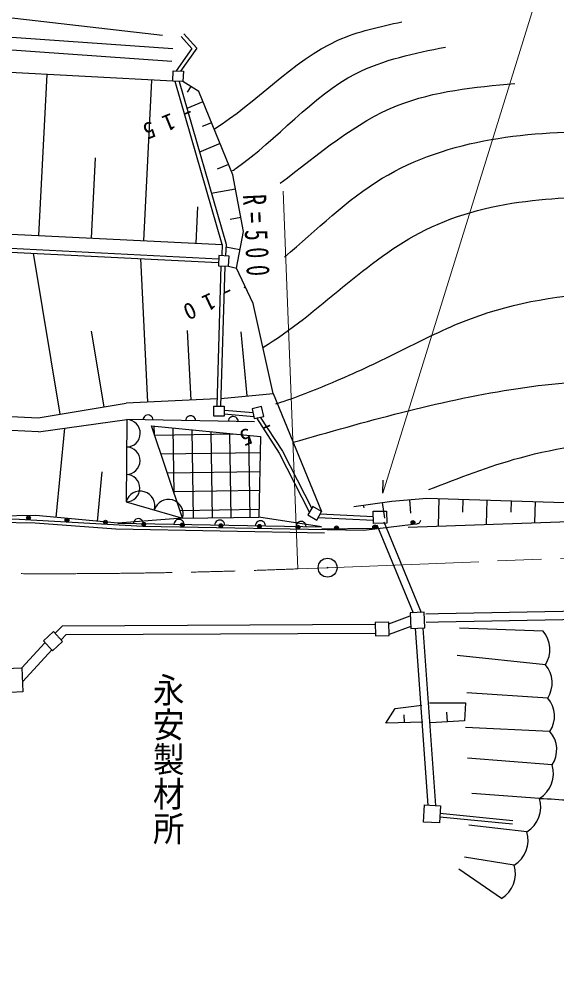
# Model space of a CAD drawing. Units: millimetres, scale not verified. Extents: x 40000 to 680000, y 20000 to 380000.
# Drawn here: x 440290 to 482954, y 265512 to 341826 of the extents above; entities that cross this region are included whole.
import ezdxf
from ezdxf.enums import TextEntityAlignment as Align

# ---------------------------------------------------------------- set-up
doc = ezdxf.new("R2010")
doc.units = ezdxf.units.MM
doc.header["$LTSCALE"] = 1000
doc.linetypes.add('CHAIN', pattern=[18.5, 12, -1.5, 3.5, -1.5])
for name, color, linetype, lineweight in [('M-BGD', 7, 'Continuous', 25), ('M-BMK', 2, 'CHAIN', 13), ('M-BMK-SRVR', 3, 'Continuous', 25), ('M-STR-HTXT', 7, 'Continuous', 13)]:
    doc.layers.add(name, color=color, linetype=linetype, lineweight=lineweight)
doc.layers.add('M-BMK-HTXT', color=7, linetype='Continuous')
doc.styles.add('@ＭＳ ゴシック', font='')
doc.styles.add('ＭＳ ゴシック', font='')
doc.styles.get('@ＭＳ ゴシック').set_extended_font_data('@MS Gothic')
doc.styles.get('ＭＳ ゴシック').set_extended_font_data('MS Gothic')

msp = doc.modelspace()

# ---------------------------------------------------------------- hatches: boundary and pattern name
at = {"layer": 'M-BGD'}
h = msp.add_hatch(dxfattribs=at)
h.set_pattern_fill('USER', color=256, style=0, pattern_type=2)
h.set_pattern_definition([(180.866, (439448, 280139), (22.676, -1499.83), []), (90.866, (439448, 280139), (-1499.83, -22.676), [])])
h.paths.add_polyline_path([(450796, 309547), (459440, 308698), (459311, 302315), (453259, 302223)])

# ---------------------------------------------------------------- linework, layer by layer
for p, q in [((451658, 340533), (423331, 343799)), ((452476, 339467), (419491, 341815)), ((452405, 338470), (419420, 340818)), ((452477, 336902), (419004, 338691)), ((441858, 324663), (442496, 337436)), ((450172, 324248), (450809, 336991)), ((456408, 323937), (452656, 336896)), ((452972, 336885), (456710, 323973)), ((454536, 336087), (453286, 336874)), ((453911, 336480), (453629, 336032)), ((457249, 329477), (454536, 336087)), ((454875, 335261), (453592, 334734)), ((455553, 333609), (454821, 333308)), ((456231, 331956), (454587, 331281)), ((446015, 324456), (446334, 330835)), ((456910, 330304), (455997, 329929)), ((458092, 324967), (457249, 329477)), ((457460, 328350), (455536, 327990)), ((454329, 324041), (454474, 326939)), ((414837, 326013), (456408, 323937)), ((457881, 326094), (457028, 325935)), ((414879, 324601), (456092, 322510)), ((414894, 324901), (456107, 322810)), ((457531, 322082), (458092, 324967)), ((456408, 323937), (456371, 323090)), ((456710, 323973), (456671, 323078)), ((457812, 323524), (456700, 323740)), ((443540, 310473), (441411, 323255)), ((450490, 311428), (449933, 322823)), ((456303, 322242), (455970, 311133)), ((456603, 322233), (456270, 311124)), ((456909, 322227), (457531, 322082)), ((458847, 319272), (457531, 322082)), ((458143, 320524), (458184, 320551)), ((460449, 312112), (458847, 319272)), ((447028, 311054), (446028, 317063)), ((453925, 311596), (453655, 317122)), ((458369, 311925), (457912, 317012)), ((405078, 312061), (441795, 310183)), ((455987, 311697), (448773, 311344)), ((456289, 311738), (460449, 312112)), ((460449, 312112), (464285, 302748)), ((441819, 309074), (405772, 310851)), ((441795, 310183), (448773, 311344)), ((456583, 310798), (458846, 310604)), ((441819, 309074), (448820, 310048)), ((458964, 309864), (448820, 310048)), ((456557, 310499), (458913, 310297)), ((443229, 302283), (443902, 309364)), ((453259, 302223), (450796, 309547)), ((450796, 309547), (459440, 308698)), ((459440, 308698), (459311, 302315)), ((446495, 301973), (446868, 305901)), ((469146, 304214), (469175, 305252)), ((473598, 303777), (473532, 301606)), ((467598, 303252), (467628, 303044)), ((469107, 303473), (469290, 302221)), ((471253, 303695), (471340, 302614)), ((475507, 303719), (475475, 302696)), ((477415, 303660), (477356, 301741)), ((479324, 303602), (479296, 302705)), ((481232, 303543), (481181, 301875)), ((441596, 302438), (436557, 302365)), ((448128, 301818), (441596, 302438)), ((453259, 302223), (448128, 301818)), ((453259, 302223), (459311, 302315)), ((464272, 301539), (459311, 302315)), ((464009, 302273), (468395, 302060)), ((464179, 302565), (468410, 302360)), ((441544, 301823), (436770, 301903)), ((447963, 301348), (441544, 301823)), ((448128, 301818), (464272, 301539)), ((468661, 301695), (471552, 294726)), ((469215, 301925), (472190, 294753)), ((471146, 301523), (485620, 302030)), ((471555, 301741), (471853, 301777)), ((464528, 301048), (447963, 301348)), ((468395, 301395), (464296, 301364)), ((469637, 293839), (471330, 294469)), ((471365, 293628), (469650, 292990)), ((472734, 279461), (471731, 293459)), ((472329, 293510), (473337, 279427)), ((481871, 293250), (475222, 293506)), ((442316, 292343), (440492, 290360)), ((442904, 291802), (440547, 289238)), ((482052, 290597), (475051, 291316)), ((482233, 287944), (475804, 288372)), ((469389, 285957), (470122, 287130)), ((470122, 287130), (472250, 287391)), ((472842, 287563), (475722, 287581)), ((475722, 287581), (475633, 286148)), ((470857, 286002), (470839, 286609)), ((474281, 286072), (474239, 286821)), ((472326, 286047), (469389, 285957)), ((475633, 286148), (472929, 285995)), ((482414, 285291), (475701, 285601)), ((482594, 282638), (475872, 283171)), ((481590, 279987), (476215, 280365)), ((473682, 278804), (479464, 278244)), ((479444, 277945), (473665, 278505)), ((480585, 277336), (475975, 277866)), ((479581, 274684), (475633, 275334)), ((478577, 272033), (475188, 274376))]:
    msp.add_line(p, q, dxfattribs=at)
for points in [[(453143, 340453), (454000, 339509), (452737, 337719)], [(453365, 340655), (454384, 339533), (453095, 337706)], [(448820, 310048), (448765, 303527), (453259, 302223)], [(459112, 310178), (460932, 307396), (463325, 302681)], [(459425, 310247), (461192, 307547), (463505, 302990)], [(392168, 304492), (424115, 302312), (440280, 302142), (450099, 301596), (467639, 301270), (471555, 301741)], [(466843, 303142), (469862, 303583), (472644, 303806), (493637, 303164)], [(472121, 302061), (472125, 302021), (472113, 301959), (472089, 301906), (472045, 301850), (471999, 301815), (471932, 301786), (471853, 301777)], [(472568, 294634), (473559, 294660), (497499, 295114), (507564, 295833), (512528, 296141), (521086, 296141), (525365, 296004), (530056, 295559), (534575, 295012), (538238, 294190), (542654, 292958), (548302, 291178), (554161, 288939)], [(553911, 288286), (548072, 290516), (542454, 292287), (538067, 293511), (534456, 294321), (529981, 294863), (525321, 295305), (521075, 295441), (512550, 295441), (507614, 295135), (497531, 294415), (473577, 293960), (472586, 293934)], [(468548, 293780), (443701, 293663), (443140, 293102)], [(468552, 293080), (443993, 292965), (443636, 292607)]]:
    msp.add_lwpolyline(points, dxfattribs=at)
for points in [[(452506, 337727), (453315, 337699), (453286, 336874), (452477, 336902)], [(456909, 322227), (456946, 323033), (456138, 323071), (456100, 322265)], [(455724, 310332), (455732, 311129), (456559, 311121), (456551, 310323)], [(459526, 311078), (458778, 310913), (458947, 310142), (459695, 310306)], [(463897, 302079), (464285, 302748), (463597, 303148), (463208, 302479)], [(468402, 301797), (468378, 302770), (469450, 302796), (469474, 301823)], [(472422, 294762), (471320, 294717), (471371, 293476), (472474, 293522)], [(469651, 292907), (469635, 293973), (468553, 293957), (468569, 292891)], [(442206, 292490), (443007, 293230), (443729, 292448), (442928, 291709)], [(438501, 290263), (440492, 290360), (440586, 288438), (438595, 288341)], [(472447, 279477), (473716, 279405), (473639, 278034), (472370, 278106)]]:
    msp.add_lwpolyline(points, close=True, dxfattribs=at)
for centre, radius in [((441028, 302251), 150), ((441028, 302251), 90), ((441028, 302251), 30), ((444081, 302081), 150), ((444081, 302081), 90), ((444081, 302081), 30), ((447135, 301911), 150), ((447135, 301911), 90), ((447135, 301911), 30), ((450183, 301744), 150), ((450183, 301744), 90), ((450183, 301744), 30), ((453240, 301687), 150), ((453240, 301687), 90), ((453240, 301687), 30), ((456298, 301631), 150), ((456298, 301631), 90), ((456298, 301631), 30), ((459355, 301574), 150), ((459355, 301574), 90), ((459355, 301574), 30), ((462413, 301517), 150), ((462413, 301517), 90), ((462413, 301517), 30), ((465470, 301461), 150), ((465470, 301461), 90), ((465470, 301461), 30), ((468501, 301525), 150), ((468501, 301525), 90), ((468501, 301525), 30), ((471537, 301890), 150), ((471537, 301890), 90), ((471537, 301890), 30)]:
    msp.add_circle(centre, radius, dxfattribs=at)
for centre, radius, start, end in [((448811, 308961), 1087, 269.51695, 89.51695), ((450511, 310017), 400, 358.95947, 178.95947), ((453892, 309956), 400, 358.95947, 178.95947), ((457273, 309895), 400, 358.95947, 178.95947), ((448793, 306788), 1087, 269.51695, 89.51695), ((448774, 304614), 1087, 269.51695, 89.51695), ((449889, 303201), 1170, 343.81471, 163.81471), ((452135, 302549), 1170, 343.81471, 163.81471), ((449742, 301790), 400, 359.0104, 179.0104), ((452971, 301734), 400, 359.0104, 179.0104), ((456200, 301678), 400, 359.0104, 179.0104), ((459429, 301622), 400, 359.0104, 179.0104), ((462657, 301567), 400, 359.0104, 179.0104), ((480193, 291803), 2216, 327.02966, 40.76947), ((480374, 289150), 2216, 327.02966, 40.76947), ((480554, 286497), 2216, 327.02966, 40.76947), ((480735, 283844), 2216, 327.02966, 40.76947), ((480325, 281982), 2362, 302.37943, 16.11922), ((479320, 279331), 2362, 302.37943, 16.11922), ((478316, 276680), 2362, 302.37943, 16.11922), ((477311, 274029), 2362, 302.37943, 16.11922)]:
    msp.add_arc(centre, radius, start, end, dxfattribs=at)
for points, knots in [([(455777, 333132), (459056, 335121), (461942, 338525), (465584, 340155), (467178, 340868), (468917, 341241), (470656, 341615)], [0, 0, 0, 0, 1, 1, 1, 2, 2, 2, 2]), ([(457219, 329810), (457318, 329876), (457417, 329942), (457515, 330010), (460758, 332253), (463491, 335707), (467037, 337521), (469195, 338625), (471655, 339121), (474115, 339617)], [0, 0, 0, 0, 1, 1, 1, 2, 2, 2, 3, 3, 3, 3]), ([(460998, 328811), (464054, 331113), (466951, 333649), (470360, 335001), (473210, 336131), (476417, 336434), (479624, 336738)], [0, 0, 0, 0, 1, 1, 1, 2, 2, 2, 2]), ([(461345, 322955), (463878, 325097), (466285, 327496), (469090, 329199), (474347, 332357), (480869, 333014), (487140, 332885), (491859, 332861), (496472, 332318), (500938, 331184), (507360, 329477), (513398, 326718), (519643, 324568), (526504, 322207), (533615, 320582), (540717, 318993), (547987, 317366), (555247, 315777), (562507, 314187)], [0, 0, 0, 0, 1, 1, 1, 2, 2, 2, 3, 3, 3, 4, 4, 4, 5, 5, 5, 6, 6, 6, 6]), ([(459631, 315766), (464059, 318473), (467780, 322736), (472527, 325109), (475166, 326416), (478090, 327126), (481032, 327434), (486449, 328087), (491973, 327327), (497227, 325846), (503935, 323890), (510141, 320849), (516689, 318859), (523893, 316669), (531510, 315750), (539012, 314457), (546444, 313176), (553764, 311529), (561083, 309881)], [0, 0, 0, 0, 1, 1, 1, 2, 2, 2, 3, 3, 3, 4, 4, 4, 5, 5, 5, 6, 6, 6, 6]), ([(460646, 311297), (460686, 311310), (460727, 311323), (460767, 311336), (462250, 311810), (463717, 312384), (465158, 313005), (466912, 313749), (468632, 314547), (470338, 315395), (472055, 316245), (473759, 317119), (475540, 317834), (478985, 319212), (482709, 319915), (486453, 320075), (489332, 320236), (492238, 320118), (494970, 319378), (499586, 318082), (503674, 315057), (508262, 313835), (510997, 313084), (513903, 312991), (516776, 312786), (520222, 312494), (523640, 312123), (527023, 311529), (531900, 310674), (536701, 309357), (541513, 308120), (547361, 306617), (553225, 305232), (559089, 303847)], [0, 0, 0, 0, 1, 1, 1, 2, 2, 2, 3, 3, 3, 4, 4, 4, 5, 5, 5, 6, 6, 6, 7, 7, 7, 8, 8, 8, 9, 9, 9, 10, 10, 10, 11, 11, 11, 11]), ([(462032, 308250), (467740, 309880), (473449, 311510), (479343, 312444), (482189, 312895), (485079, 313183), (487926, 313030), (492259, 312796), (496494, 311538), (500729, 310281)], [0, 0, 0, 0, 1, 1, 1, 2, 2, 2, 3, 3, 3, 3]), ([(472797, 304493), (475184, 305421), (477571, 306349), (480048, 307028), (483096, 307864), (486280, 308322), (489428, 308237), (492220, 308161), (494984, 307658), (497747, 307155)], [0, 0, 0, 0, 1, 1, 1, 2, 2, 2, 3, 3, 3, 3]), ([(481590, 279987), (483217, 279907), (484845, 279827), (486443, 279516), (488244, 279167), (490007, 278525), (491595, 277609), (494172, 276122), (496286, 273913), (498171, 271583), (499761, 269617), (501189, 267564), (502616, 265512)], [0, 0, 0, 0, 1, 1, 1, 2, 2, 2, 3, 3, 3, 4, 4, 4, 4])]:
    msp.add_open_spline(points, degree=3, knots=knots, dxfattribs=at)
at = {"layer": 'M-BMK'}
for q in [(508224, 300011), (462406, 298205)]:
    msp.add_line((464766, 298298), q, dxfattribs=at)
msp.add_arc((442718, 797818), 500000, 265.49835, 272.25665, dxfattribs=at)
at = {"layer": 'M-BMK-SRVR'}
for radius in [750, 30]:
    msp.add_circle((464766, 298298), radius, dxfattribs=at)
at = {"layer": 'M-STR-HTXT'}
msp.add_line((462406, 298205), (461231, 328182), dxfattribs=at)
msp.add_lwpolyline([(469146, 304214), (481583, 344315), (498266, 344315)], dxfattribs=at)

# ---------------------------------------------------------------- texts
at = {"layer": 'M-BGD', "char_height": 1320, "attachment_point": 7, "style": 'ＭＳ ゴシック'}
for s, insert, rotation in [('\\T1.86;-15', (453875, 335063), 202.3), ('\\T1.86;-10', (456988, 320884), 205.1), ('\\T2.06;-5', (460171, 310154), 202.3)]:
    msp.add_mtext(s, dxfattribs=dict(at, insert=insert, rotation=rotation))
at = {"layer": 'M-BMK-HTXT', "style": '@ＭＳ ゴシック', "width": 1.1}
msp.add_text('永安製材所', height=1833, rotation=270, dxfattribs=at).set_placement((450659, 289984), align=Align.BOTTOM_LEFT)
at = {"layer": 'M-STR-HTXT', "insert": (458021, 327890), "char_height": 1833, "attachment_point": 7, "rotation": 272.8, "style": 'ＭＳ ゴシック'}
msp.add_mtext('\\T1.61;\\W0.7;R=500', dxfattribs=at)

doc.saveas('drawing.dxf')
